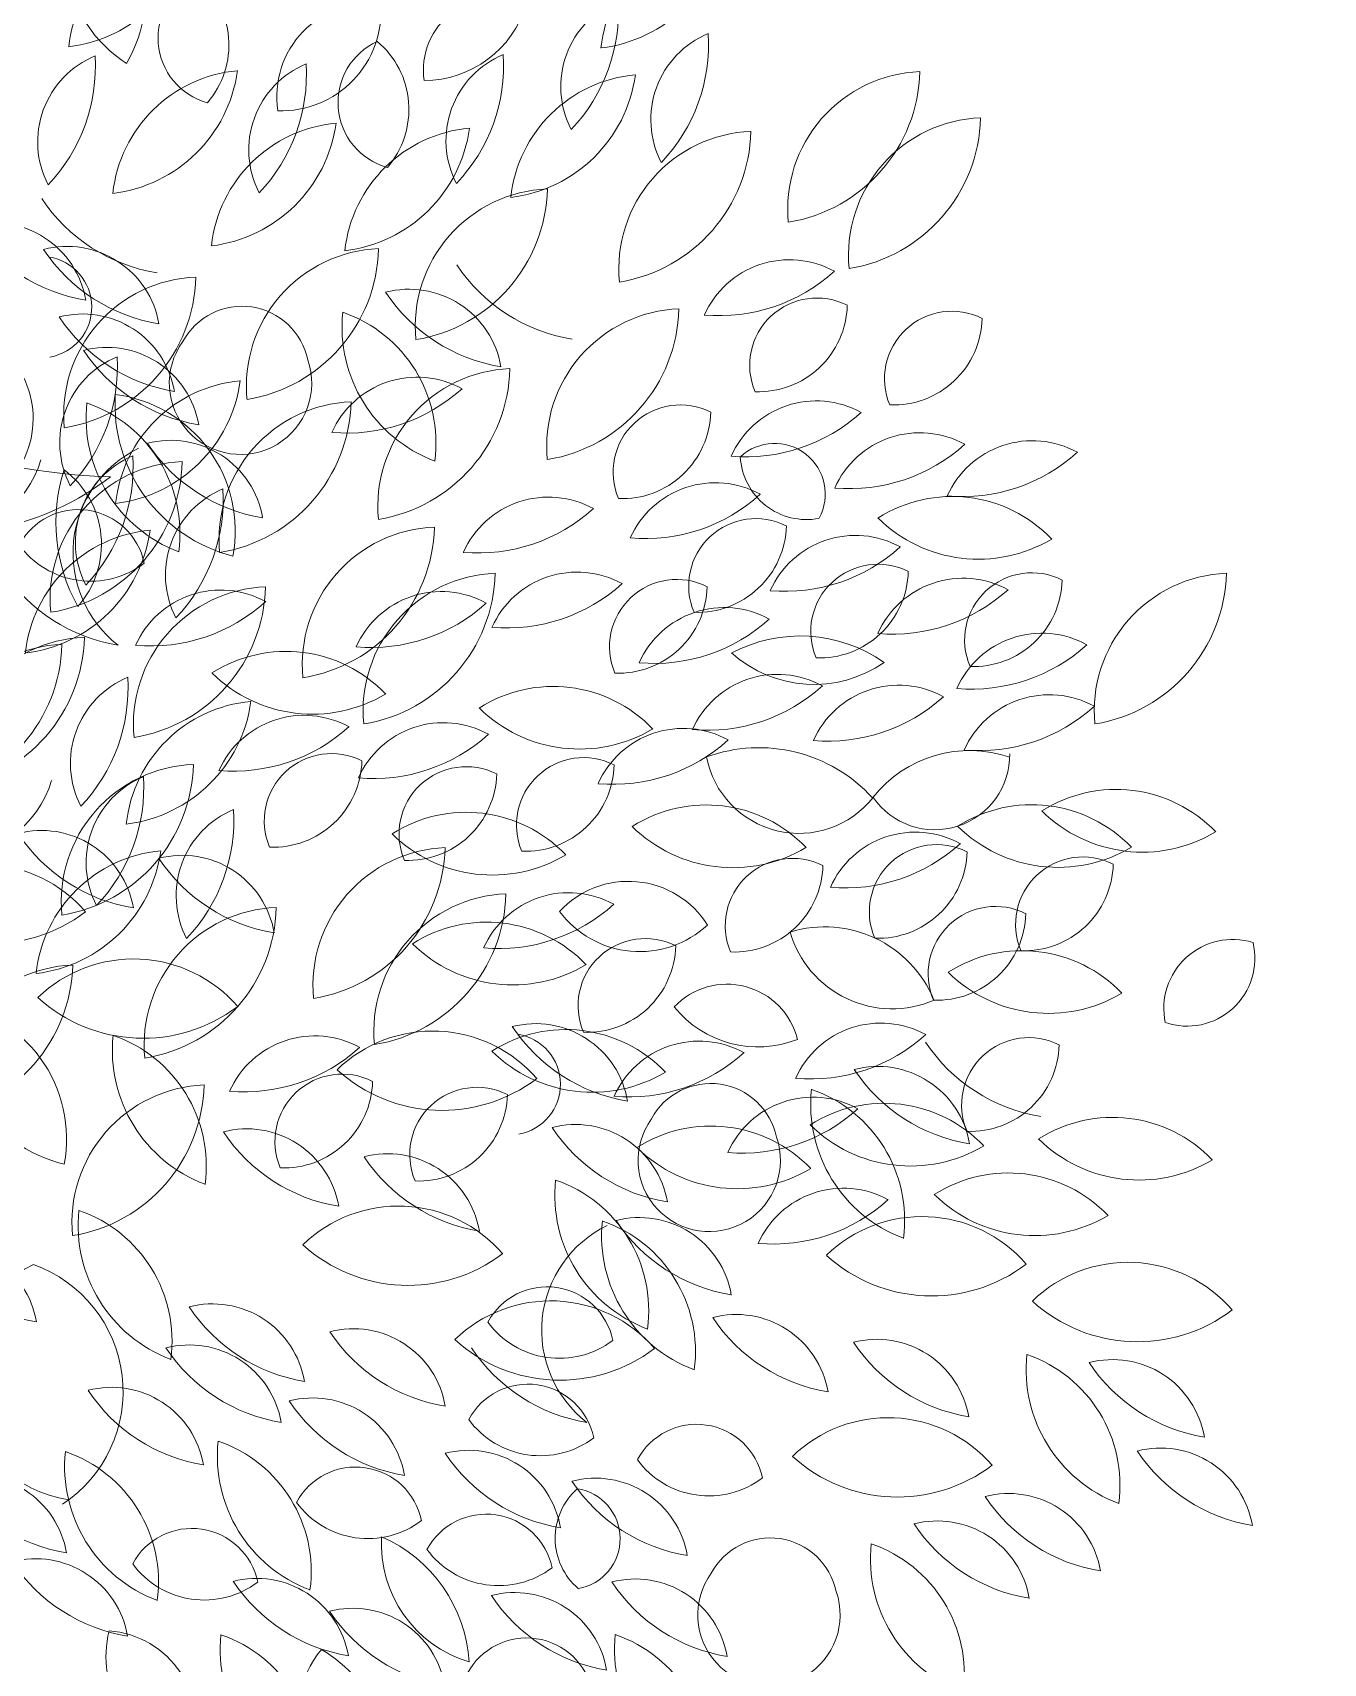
# Model space of a CAD drawing. Header units: millimetres. Extents: x -18002 to 19000, y -38859 to 21000.
# Drawn here: x -13265 to -12551, y 4701 to 5602 of the extents above; entities that cross this region are included whole.
import ezdxf

# ---------------------------------------------------------------- set-up
doc = ezdxf.new("R2010")
doc.units = ezdxf.units.MM
doc.layers.get('0').update_dxf_attribs({"lineweight": 25})
for name, color, linetype, lineweight in [('A Wall', 7, 'Continuous', 50), ('K-Hatch', 7, 'Continuous', 25), ('www.cadblocksfree.com', 7, 'Continuous', 5)]:
    doc.layers.add(name, color=color, linetype=linetype, lineweight=lineweight)

# ---------------------------------------------------------------- blocks, each defined once
blk = doc.blocks.new('A$C76BB5F72')
at = {"color": 96, "true_color": 0x006600}
for centre, major_axis, start_param, end_param in [((1.7046, 0.7798), (0.0047, 0.1418), 0.970842, 2.596802), ((1.4865, 0.7401), (0.0053, 0.1613), 4.232715, 5.618114), ((2.1093, 0.5952), (0.0053, 0.1613), 3.335141, 4.720539), ((2.295, 0.2173), (0.0017, 0.0522), 4.247877, 7.056899), ((2.5607, 0.1763), (0.0032, 0.096), -0.470464, 1.184769), ((2.3724, 0.3997), (0.0058, 0.1767), 3.087158, 3.91048), ((2.4779, 0.0727), (0.0047, 0.1421), -0.774521, 0.599808), ((2.5051, 0.2977), (0.0049, 0.1474), 2.396283, 3.712234), ((2.2156, 0.187), (0.003, 0.0915), 3.135462, 4.719331), ((2.3783, 0.0787), (0.0032, 0.096), -0.470458, 1.184775), ((2.3059, 0.2939), (0.0058, 0.1767), 3.087055, 3.910377), ((2.4016, 0.0757), (0.0023, 0.0693), -0.435297, 2.006851), ((2.3413, 0.14), (0.003, 0.0915), 3.135462, 4.719331), ((2.5602, 0.0669), (0.0023, 0.0693), -0.43527, 2.006878), ((2.7663, -0.006), (0.0047, 0.1418), 0.073278, 1.699238), ((2.5993, 0.1397), (0.0053, 0.1613), 3.335086, 4.720485), ((1.609, 0.1258), (0.0053, 0.1613), 3.335141, 4.720539), ((2.4892, 0.0346), (0.0032, 0.096), -0.470457, 1.184776), ((2.4169, 0.2498), (0.0058, 0.1767), 3.087158, 3.91048), ((2.4999, 0.1311), (0.003, 0.0915), 3.135462, 4.719331), ((2.3214, -0.0801), (0.005, 0.1511), -0.576037, 0.518837), ((2.5705, -0.0221), (0.0032, 0.096), -0.470458, 1.184775), ((2.3354, 0.1476), (0.0042, 0.1264), 2.441542, 3.784489), ((2.4982, 0.1931), (0.0058, 0.1767), 3.087055, 3.910377), ((2.298, -0.0645), (0.0032, 0.096), -0.470458, 1.184775), ((2.2256, 0.1507), (0.0058, 0.1767), 3.087023, 3.910345), ((2.4227, -0.0757), (0.0032, 0.096), -0.470458, 1.184775), ((2.3503, 0.1395), (0.0058, 0.1767), 3.087055, 3.910377), ((2.5782, -0.0855), (0.0032, 0.096), -0.470467, 1.184766), ((2.5059, 0.1297), (0.0058, 0.1767), 3.087158, 3.91048), ((2.2789, -0.2024), (0.0052, 0.1583), -0.799804, 0.381639), ((2.4959, -0.1733), (0.0042, 0.1263), -0.301418, 0.937344), ((2.4602, -0.0514), (0.0025, 0.0772), 2.20666, 4.759066), ((2.3202, -0.0352), (0.0032, 0.0971), 1.794228, 4.078894), ((2.6469, -0.2292), (0.0047, 0.1421), -0.774521, 0.599808), ((2.56, -0.245), (0.0047, 0.1421), -0.774502, 0.599827), ((2.674, -0.0042), (0.0049, 0.1474), 2.396283, 3.712234), ((1.6201, -0.2047), (0.0053, 0.1613), 3.335141, 4.720539), ((1.7108, -0.7849), (0.0048, 0.1474), 1.498638, 2.814589), ((1.5179, -0.9039), (0.0047, 0.1421), 4.611054, 5.985383), ((1.6945, -0.918), (0.0023, 0.0693), -1.332844, 1.109304), ((1.5335, -0.976), (0.0032, 0.096), -1.3681, 0.287133), ((1.6567, -0.7852), (0.0058, 0.1767), 2.189529, 3.012852), ((1.7072, -0.8309), (0.003, 0.0915), 2.237861, 3.82173), ((1.7086, -0.9806), (0.0034, 0.1027), 1.345076, 3.025226), ((1.6024, -1.0504), (0.0032, 0.0963), 4.408902, 6.244729)]:
    blk.add_ellipse(centre, major_axis=major_axis, ratio=1, start_param=start_param, end_param=end_param, dxfattribs=at)
at = {"color": 58, "true_color": 0x4d6600}
for centre, major_axis, start_param, end_param in [((1.5499, 0.8247), (0.0049, 0.1474), 3.293873, 4.609823), ((1.7089, 0.6632), (0.0047, 0.1421), 0.123063, 1.497392), ((1.7289, 0.6875), (0.0023, 0.0693), 0.462325, 2.904473), ((2.0078, 0.654), (0.0025, 0.0747), -0.399213, 1.745646), ((1.9144, 0.6208), (0.0023, 0.0693), 0.462326, 2.904474), ((1.8266, 0.6138), (0.003, 0.0915), 4.033047, 5.616916), ((1.6316, 0.5803), (0.0032, 0.096), 0.427146, 2.082379), ((1.4182, 0.6579), (0.0058, 0.1767), 3.984667, 4.80799), ((1.8491, 0.572), (0.0032, 0.096), 0.427221, 2.082454), ((1.6357, 0.6496), (0.0058, 0.1767), 3.984673, 4.807996), ((2.0524, 0.5817), (0.0032, 0.096), 0.427146, 2.082378), ((1.839, 0.6593), (0.0058, 0.1767), 3.984718, 4.80804), ((1.7544, 0.5121), (0.0047, 0.1421), 0.123095, 1.497424), ((1.5954, 0.6737), (0.0048, 0.1474), 3.293839, 4.60979), ((2.1645, 0.5079), (0.0047, 0.1421), 0.123059, 1.497388), ((2.0055, 0.6695), (0.0049, 0.1474), 3.293873, 4.609823), ((2.2834, 0.6568), (0.0053, 0.1613), 3.335082, 4.720481), ((2.513, 0.4634), (0.0047, 0.1418), 0.073223, 1.699183), ((2.346, 0.6091), (0.0053, 0.1613), 3.335082, 4.720481), ((1.697, 0.6196), (0.0049, 0.1474), 3.293872, 4.609823), ((1.856, 0.458), (0.0047, 0.1421), 0.123145, 1.497474), ((1.9935, 0.4529), (0.0047, 0.1421), 0.123058, 1.497388), ((1.8345, 0.6145), (0.0049, 0.1474), 3.293872, 4.609823), ((2.2763, 0.4494), (0.0047, 0.1418), 0.073281, 1.699241), ((2.0665, 0.3901), (0.0047, 0.1418), 0.073223, 1.699183), ((1.8995, 0.5358), (0.0053, 0.1613), 3.335082, 4.720481), ((2.3104, 0.3628), (0.0032, 0.096), -0.470458, 1.184775), ((2.238, 0.578), (0.0058, 0.1767), 3.087056, 3.910379), ((2.3387, 0.35), (0.0023, 0.0693), -0.435294, 2.006854), ((1.5818, 0.3069), (0.0032, 0.096), -1.368021, 0.287212), ((2.202, 0.2665), (0.0047, 0.1418), 0.073281, 1.699241), ((2.035, 0.4122), (0.0053, 0.1613), 3.335119, 4.720518), ((2.2784, 0.4143), (0.003, 0.0915), 3.135462, 4.719331), ((2.4776, 0.3364), (0.0023, 0.0693), -0.435267, 2.006881), ((1.705, 0.4977), (0.0058, 0.1767), 2.189528, 3.01285), ((2.4174, 0.4007), (0.003, 0.0915), 3.135471, 4.71934), ((1.4348, 0.2949), (0.0032, 0.096), 4.017562, 5.672795), ((1.9265, 0.2418), (0.0032, 0.096), -0.470463, 1.18477), ((2.028, 0.2049), (0.0047, 0.1418), 0.073281, 1.699241), ((1.8609, 0.3506), (0.0053, 0.1613), 3.335119, 4.720518), ((1.7766, 0.3098), (0.0053, 0.1613), 1.53995, 2.925349), ((1.5973, 0.1794), (0.0047, 0.1418), 4.56123, 6.18719), ((1.8542, 0.457), (0.0058, 0.1767), 3.087024, 3.910347), ((2.1979, 0.2399), (0.0023, 0.0693), -0.435308, 2.006841), ((2.1377, 0.3042), (0.003, 0.0915), 3.135462, 4.719331), ((2.328, 0.2595), (0.0023, 0.0684), 1.658817, 3.362874), ((2.234, 0.133), (0.0032, 0.096), -0.470463, 1.18477), ((2.062, 0.1182), (0.0032, 0.096), -0.470458, 1.184775), ((1.9896, 0.3334), (0.0058, 0.1767), 3.087056, 3.910379), ((2.1616, 0.3482), (0.0058, 0.1767), 3.087023, 3.910345), ((1.6643, 0.0385), (0.0047, 0.1421), 0.123059, 1.497388), ((1.5053, 0.2), (0.0049, 0.1474), 3.293873, 4.609823), ((1.7831, 0.1873), (0.0053, 0.1613), 3.335082, 4.720481), ((2.0128, -0.006), (0.0047, 0.1418), 0.073223, 1.699183), ((1.8457, 0.1397), (0.0053, 0.1613), 3.335082, 4.720481), ((2.0915, 0.0409), (0.0032, 0.096), -0.470386, 1.184847), ((2.1942, 0.06), (0.0023, 0.0693), -0.435267, 2.006881), ((1.7761, -0.02), (0.0047, 0.1418), 0.073281, 1.699241), ((1.9515, 0.0208), (0.0032, 0.096), -0.470458, 1.184775), ((2.0192, 0.2561), (0.0058, 0.1767), 3.087158, 3.91048), ((2.134, 0.1243), (0.003, 0.0915), 3.135462, 4.719331), ((1.8792, 0.236), (0.0058, 0.1767), 3.087056, 3.910379), ((2.2432, 0.0044), (0.0032, 0.096), -0.470463, 1.18477), ((2.1709, 0.2196), (0.0058, 0.1767), 3.087021, 3.910344), ((1.5663, -0.0793), (0.0047, 0.1418), 0.073223, 1.699183), ((1.3992, 0.0664), (0.0053, 0.1613), 3.335082, 4.720481), ((2.0668, -0.1231), (0.0047, 0.1421), -0.774502, 0.599827), ((1.8101, -0.1067), (0.0032, 0.096), -0.470458, 1.184775), ((1.9538, -0.1143), (0.0032, 0.096), -0.470389, 1.184844), ((2.094, 0.102), (0.0049, 0.1474), 2.396283, 3.712234), ((1.7377, 0.1086), (0.0058, 0.1767), 3.087056, 3.910379), ((1.8815, 0.1009), (0.0058, 0.1767), 3.087159, 3.910481), ((2.2009, -0.1202), (0.0032, 0.096), -0.470463, 1.18477), ((1.8384, -0.1194), (0.0023, 0.0693), -0.435294, 2.006854), ((2.0983, -0.1236), (0.0023, 0.0693), -0.435269, 2.00688), ((2.1286, 0.095), (0.0058, 0.1767), 3.087023, 3.910345), ((1.7017, -0.203), (0.0047, 0.1418), 0.073281, 1.699241), ((1.5347, -0.0572), (0.0053, 0.1613), 3.335119, 4.720518), ((1.7782, -0.0551), (0.003, 0.0915), 3.135462, 4.719331), ((1.9773, -0.133), (0.0023, 0.0693), -0.435267, 2.006881), ((2.0381, -0.0593), (0.003, 0.0915), 3.135462, 4.719331), ((1.9171, -0.0687), (0.003, 0.0915), 3.135471, 4.71934), ((1.9771, -0.2528), (0.0047, 0.1421), -0.774548, 0.599781), ((2.2247, -0.2452), (0.0047, 0.1421), -0.774502, 0.599827), ((2.0043, -0.0278), (0.0048, 0.1474), 2.396257, 3.712208), ((2.2518, -0.0202), (0.0048, 0.1474), 2.396257, 3.712208), ((2.4402, -0.2271), (0.0032, 0.096), -0.470458, 1.184775), ((2.5872, -0.0199), (0.0049, 0.1474), 2.396283, 3.712234), ((1.6753, -0.2919), (0.0047, 0.1421), 0.123059, 1.497388), ((1.5163, -0.1304), (0.0049, 0.1474), 3.293873, 4.609823), ((1.7941, -0.1431), (0.0053, 0.1613), 3.335082, 4.720481), ((2.3678, -0.0118), (0.0058, 0.1767), 3.087021, 3.910344), ((2.462, -0.2132), (0.0023, 0.0693), -0.435308, 2.006841), ((2.6127, -0.226), (0.0023, 0.0693), -0.435294, 2.006854), ((2.3135, -0.2274), (0.0023, 0.0693), -0.435267, 2.006881), ((2.2533, -0.1631), (0.003, 0.0915), 3.135467, 4.719336), ((2.4018, -0.1489), (0.003, 0.0915), 3.135463, 4.719332), ((2.5525, -0.1617), (0.003, 0.0915), 3.135462, 4.719331), ((2.1443, -0.2781), (0.0032, 0.0963), -0.976709, 0.859118), ((2.0238, -0.3364), (0.0047, 0.1418), 0.073223, 1.699183), ((1.8568, -0.1907), (0.0053, 0.1613), 3.335082, 4.720481), ((2.0829, -0.2895), (0.0032, 0.096), -0.470458, 1.184775), ((1.7871, -0.3504), (0.0047, 0.1418), 0.073281, 1.699241), ((1.9981, -0.366), (0.0047, 0.1421), -0.774548, 0.599781), ((2.0106, -0.0743), (0.0058, 0.1767), 3.087158, 3.91048), ((2.1559, -0.1515), (0.0034, 0.1027), 2.242707, 3.922857), ((2.3468, -0.3503), (0.004, 0.1215), -1.149106, 0.33147), ((2.5226, -0.277), (0.0023, 0.0693), -0.435297, 2.006851), ((2.4624, -0.2127), (0.003, 0.0915), 3.135467, 4.719336), ((2.1618, -0.3101), (0.0023, 0.0693), -0.435267, 2.006881), ((2.4162, -0.2037), (0.0036, 0.1094), 1.885162, 3.580434), ((2.0253, -0.141), (0.0048, 0.1474), 2.396257, 3.712208), ((2.1016, -0.2459), (0.003, 0.0915), 3.135404, 4.719273), ((2.5502, -0.3954), (0.0047, 0.1421), -0.774502, 0.599827), ((2.7672, -0.3127), (0.0023, 0.071), -0.266263, 1.811802), ((2.7201, -0.2611), (0.0023, 0.0699), 2.848948, 4.979749), ((1.5773, -0.4098), (0.0047, 0.1418), 0.073223, 1.699183), ((1.4103, -0.264), (0.0053, 0.1613), 3.335082, 4.720481), ((2.246, -0.3625), (0.0025, 0.0747), -1.296844, 0.848016), ((2.5774, -0.1704), (0.0048, 0.1474), 2.396254, 3.712205), ((1.6027, -0.317), (0.0053, 0.1613), 1.53995, 2.925349), ((1.4235, -0.4474), (0.0047, 0.1418), 4.56123, 6.18719), ((2.2778, -0.2417), (0.0036, 0.1107), 2.282107, 3.552236), ((1.9427, -0.4779), (0.0047, 0.1418), -0.824338, 0.801622), ((2.0799, -0.4767), (0.0047, 0.1421), -0.774521, 0.599808), ((2.4045, -0.4239), (0.0032, 0.096), -0.470458, 1.184775), ((1.76, -0.356), (0.0049, 0.1474), 1.498677, 2.814628), ((1.5671, -0.475), (0.0047, 0.1421), 4.611084, 5.985413), ((1.8211, -0.4371), (0.0032, 0.096), -0.470458, 1.184775), ((1.7487, -0.2219), (0.0058, 0.1767), 3.087056, 3.910379), ((2.2173, -0.4425), (0.0032, 0.096), -0.470463, 1.18477), ((2.3321, -0.2087), (0.0058, 0.1767), 3.087159, 3.910481), ((2.5571, -0.4122), (0.0023, 0.0693), -0.435267, 2.006881), ((2.4968, -0.3479), (0.003, 0.0915), 3.135399, 4.719268), ((2.1071, -0.2517), (0.0048, 0.1474), 2.396257, 3.712208), ((2.1449, -0.2272), (0.0058, 0.1767), 3.087021, 3.910344), ((1.8494, -0.4498), (0.0023, 0.0693), -0.435294, 2.006854), ((1.9525, -0.2564), (0.0053, 0.1613), 2.437516, 3.822915), ((1.7127, -0.5334), (0.0047, 0.1418), 0.073281, 1.699241), ((1.5457, -0.3876), (0.0053, 0.1613), 3.335119, 4.720518), ((1.7892, -0.3856), (0.003, 0.0915), 3.135462, 4.719331), ((1.9883, -0.4634), (0.0023, 0.0693), -0.435267, 2.006881), ((1.9281, -0.3991), (0.003, 0.0915), 3.135471, 4.71934), ((2.3345, -0.5003), (0.0032, 0.096), -0.470464, 1.184769), ((2.4079, -0.5527), (0.0047, 0.1421), -0.774502, 0.599827), ((2.2295, -0.5761), (0.0047, 0.1421), -0.7745, 0.599829), ((2.2622, -0.2851), (0.0058, 0.1767), 3.087159, 3.910481), ((2.6434, -0.5672), (0.0047, 0.1421), -0.774502, 0.599827), ((1.7511, -0.5329), (0.0032, 0.096), -1.3681, 0.287132), ((2.4351, -0.3277), (0.0049, 0.1474), 2.396272, 3.712223), ((1.8742, -0.3422), (0.0058, 0.1767), 2.189529, 3.012852), ((2.6706, -0.3422), (0.0048, 0.1474), 2.396257, 3.712208), ((1.8961, -0.5585), (0.0032, 0.096), -1.36802, 0.287213), ((2.0193, -0.3678), (0.0058, 0.1767), 2.189529, 3.012851), ((2.2567, -0.3511), (0.0048, 0.1474), 2.396257, 3.712208), ((2.5359, -0.6245), (0.0047, 0.1421), -0.774502, 0.599827), ((2.3658, -0.5941), (0.0032, 0.096), -0.470458, 1.184775), ((1.7247, -0.5364), (0.0049, 0.1474), 1.498683, 2.814634), ((1.5318, -0.6554), (0.0047, 0.1421), 4.611084, 5.985413), ((1.9074, -0.6583), (0.0047, 0.1418), -0.824338, 0.801622), ((2.2935, -0.3788), (0.0058, 0.1767), 3.087027, 3.910349), ((2.5631, -0.3994), (0.0048, 0.1474), 2.396255, 3.712206), ((2.2642, -0.5472), (0.0048, 0.1474), 1.498621, 2.814572), ((2.0713, -0.6663), (0.0047, 0.1421), 4.611094, 5.985423), ((2.447, -0.6691), (0.0047, 0.1418), -0.824363, 0.801597), ((1.4396, -0.652), (0.0032, 0.096), -1.36802, 0.287213), ((1.5627, -0.4613), (0.0058, 0.1767), 2.189533, 3.012855), ((1.9173, -0.4368), (0.0053, 0.1613), 2.437518, 3.822917), ((2.4568, -0.4477), (0.0053, 0.1613), 2.437518, 3.822917), ((1.5864, -0.6924), (0.0042, 0.1281), 0.476817, 3.027576), ((1.4845, -0.7077), (0.0046, 0.139), 3.759268, 5.972914), ((2.6593, -0.7163), (0.0047, 0.1418), -0.824373, 0.801587), ((1.7158, -0.7133), (0.0032, 0.096), -1.368022, 0.287211), ((1.839, -0.5226), (0.0058, 0.1767), 2.189529, 3.012851), ((2.0641, -0.756), (0.0047, 0.1418), -0.82434, 0.80162), ((2.6691, -0.4949), (0.0053, 0.1613), 2.437549, 3.822948), ((1.8609, -0.7389), (0.0032, 0.096), -1.368019, 0.287213), ((1.984, -0.5482), (0.0058, 0.1767), 2.189497, 3.012819), ((2.0739, -0.5345), (0.0053, 0.1613), 2.437521, 3.82292), ((1.6918, -0.7556), (0.0032, 0.096), -1.368018, 0.287215), ((1.815, -0.5649), (0.0058, 0.1767), 2.189527, 3.01285), ((2.6433, -0.7707), (0.0032, 0.096), -1.368019, 0.287213), ((1.6117, -0.7993), (0.0032, 0.096), -1.368021, 0.287212), ((1.7348, -0.6086), (0.0058, 0.1767), 2.189527, 3.01285), ((1.8189, -0.8102), (0.0032, 0.096), -1.368018, 0.287215), ((1.942, -0.6195), (0.0058, 0.1767), 2.189533, 3.012855), ((1.4706, -0.89), (0.0032, 0.096), -1.368021, 0.287212)]:
    blk.add_ellipse(centre, major_axis=major_axis, ratio=1, start_param=start_param, end_param=end_param, dxfattribs=at)
at = {"color": 98, "true_color": 0x004700}
for centre, major_axis, ratio, start_param, end_param in [((2.0985, 0.8235), (0.0048, 0.1474), 1, 3.293839, 4.60979), ((2.2574, 0.6619), (0.0047, 0.1421), 1, 0.123091, 1.49742), ((1.8784, 0.6271), (0.0032, 0.0963), 1, -0.079082, 1.756746), ((1.7867, 0.7151), (0.0034, 0.1027), 1, 3.140285, 4.820436), ((2.1707, 0.6373), (0.0032, 0.096), 1, 0.427221, 2.082454), ((1.9573, 0.7149), (0.0058, 0.1767), 1, 3.984673, 4.807996), ((1.9332, 0.7542), (0.0036, 0.1107), 1, 3.179686, 4.449815), ((1.687, 0.6198), (0.0058, 0.1767), 1, 2.189525, 3.012848), ((1.4905, 0.4009), (0.0032, 0.096), 1, -1.36802, 0.287213), ((1.6137, 0.5916), (0.0058, 0.1767), 1, 2.189529, 3.012851), ((1.5658, 0.3765), (0.0032, 0.096), 1, -1.368021, 0.287212), ((1.689, 0.5672), (0.0058, 0.1767), 1, 2.189529, 3.012851), ((1.539, 0.41), (0.0017, 0.0522), 1, 3.350521, 6.159543), ((1.8925, 0.3285), (0.0047, 0.1418), 1, 0.073281, 1.699241), ((1.7255, 0.4742), (0.0053, 0.1613), 1, 3.335082, 4.720481), ((1.7042, 0.2992), (0.0047, 0.1418), 1, 0.073278, 1.699238), ((1.5372, 0.445), (0.0053, 0.1613), 1, 3.335119, 4.720518), ((2.1148, 0.5514), (0.0058, 0.1767), 1, 2.189525, 3.012848), ((1.9183, 0.3324), (0.0032, 0.096), 1, -1.36802, 0.287213), ((2.0414, 0.5231), (0.0058, 0.1767), 1, 2.189529, 3.012851), ((1.7461, 0.3416), (0.0023, 0.0693), 1, -1.332882, 1.109267), ((1.9967, 0.3894), (0.0049, 0.1474), 1, 1.498677, 2.814628), ((1.8038, 0.2703), (0.0047, 0.1421), 1, 4.611083, 5.985412), ((1.6068, 0.2725), (0.0032, 0.096), 1, -1.36802, 0.287213), ((1.7446, 0.3316), (-0.0731, 0.0066), 1, -0.533206, 3.564936), ((1.6543, 0.2702), (0.0032, 0.096), 1, 0.427146, 2.082378), ((1.4409, 0.3478), (0.0058, 0.1767), 1, 3.984718, 4.80804), ((1.73, 0.4633), (0.0058, 0.1767), 1, 2.189497, 3.012819), ((1.4918, 0.3662), (0.1925, 0.1128), 0.786152, 2.635397, 4.875076), ((1.6275, 0.8558), (0.3809, 0.4903), 1, 3.209092, 3.774785), ((1.5982, 0.3541), (0.0048, 0.1474), 1, 3.293839, 4.60979), ((1.7572, 0.1925), (0.0047, 0.1421), 1, 0.123091, 1.49742), ((1.7329, 0.2959), (0.0048, 0.1474), 1, 1.498638, 2.814589), ((1.54, 0.1768), (0.0047, 0.1421), 1, 4.611055, 5.985384), ((1.8643, 0.1707), (0.0047, 0.1418), 1, 0.073281, 1.699241), ((1.6972, 0.3164), (0.0053, 0.1613), 1, 3.335119, 4.720518), ((1.6727, 0.1767), (0.0032, 0.096), 1, -1.36802, 0.287213), ((1.7959, 0.3674), (0.0058, 0.1767), 1, 2.189527, 3.01285), ((1.4329, 0.2848), (0.0036, 0.1107), 1, 3.179686, 4.449815), ((1.6921, 0.1565), (0.0737, 0.0949), 1, 1.113272, 3.142095), ((1.6704, 0.1679), (0.0032, 0.096), 1, 0.427221, 2.082454), ((1.4571, 0.2455), (0.0058, 0.1767), 1, 3.984673, 4.807996), ((1.6902, 0.1091), (0.0047, 0.1418), 1, 0.073281, 1.699241), ((1.7311, 0.1881), (0.0058, 0.1767), 1, 1.291907, 2.11523), ((1.5232, 0.2548), (0.0053, 0.1613), 1, 3.335141, 4.720539), ((1.5052, 0.1655), (0.0032, 0.096), 1, 4.017562, 5.672795), ((1.5775, 0.132), (0.0023, 0.0693), 1, -1.332875, 1.109274), ((1.5902, 0.2191), (0.003, 0.0915), 1, 2.237867, 3.821736), ((1.6469, 0.2361), (0.0058, 0.1767), 1, 2.189533, 3.012855), ((1.7242, 0.0224), (0.0032, 0.096), 1, -0.470462, 1.184771), ((1.6519, 0.2376), (0.0058, 0.1767), 1, 3.087055, 3.910377), ((1.5893, -0.072), (0.0047, 0.1418), 1, 0.073223, 1.699183), ((1.4223, 0.0737), (0.0053, 0.1613), 1, 3.335082, 4.720481), ((1.7915, -0.087), (0.0047, 0.1421), 1, -0.774548, 0.599781), ((1.6653, -0.0602), (0.0032, 0.096), 1, 0.427146, 2.082378), ((1.4519, 0.0174), (0.0058, 0.1767), 1, 3.984718, 4.80804), ((1.8187, 0.138), (0.0048, 0.1474), 1, 2.396255, 3.712206), ((1.6092, 0.0237), (0.0048, 0.1474), 1, 3.293839, 4.60979), ((1.7682, -0.1379), (0.0047, 0.1421), 1, 0.123091, 1.49742), ((1.4439, -0.0457), (0.0036, 0.1107), 1, 3.179686, 4.449815), ((1.6815, -0.1626), (0.0032, 0.096), 1, 0.427221, 2.082454), ((1.4681, -0.0849), (0.0058, 0.1767), 1, 3.984673, 4.807996), ((1.5395, -0.2254), (0.0032, 0.096), 1, -1.36802, 0.287213), ((1.6627, -0.0347), (0.0058, 0.1767), 1, 2.189529, 3.012851), ((1.4777, -0.3059), (0.0047, 0.1418), 1, -0.824373, 0.801587), ((1.6846, -0.251), (0.0032, 0.096), 1, -1.368018, 0.287215), ((1.8077, -0.0603), (0.0058, 0.1767), 1, 2.189527, 3.01285), ((1.4875, -0.0845), (0.0053, 0.1613), 1, 2.437542, 3.822941), ((1.6344, -0.4036), (0.0047, 0.1418), 1, -0.824342, 0.801618), ((1.6442, -0.1821), (0.0053, 0.1613), 1, 2.437516, 3.822915), ((2.0488, -0.4245), (0.0032, 0.096), 1, -1.368021, 0.287212), ((2.172, -0.2337), (0.0058, 0.1767), 1, 2.189529, 3.012851), ((2.0221, -0.3909), (0.0017, 0.0522), 1, 3.350521, 6.159543), ((2.5978, -0.2496), (0.0058, 0.1767), 1, 2.189525, 3.012848), ((2.4013, -0.4686), (0.0032, 0.096), 1, -1.36802, 0.287213), ((2.5244, -0.2779), (0.0058, 0.1767), 1, 2.189529, 3.012851), ((2.2291, -0.4594), (0.0023, 0.0693), 1, -1.332882, 1.109267), ((2.4797, -0.4116), (0.0049, 0.1474), 1, 1.498677, 2.814628), ((2.2868, -0.5307), (0.0047, 0.1421), 1, 4.611083, 5.985412), ((2.0898, -0.5284), (0.0032, 0.096), 1, -1.36802, 0.287213), ((2.213, -0.3377), (0.0058, 0.1767), 1, 2.189497, 3.012819), ((2.2277, -0.4693), (-0.0731, 0.0066), 1, -0.533206, 3.564936), ((2.216, -0.5051), (0.0048, 0.1474), 1, 1.498638, 2.814589), ((2.0231, -0.6241), (0.0047, 0.1421), 1, 4.611055, 5.985384), ((2.1751, -0.6444), (0.0737, 0.0949), 1, 1.113272, 3.142095), ((2.1557, -0.6243), (0.0032, 0.096), 1, -1.36802, 0.287213), ((2.2789, -0.4335), (0.0058, 0.1767), 1, 2.189527, 3.01285), ((2.0605, -0.669), (0.0023, 0.0693), 1, -1.332875, 1.109274), ((2.0732, -0.5818), (0.003, 0.0915), 1, 2.237867, 3.821736), ((2.2554, -0.7242), (0.0032, 0.096), 1, -1.368019, 0.287213), ((2.3785, -0.5334), (0.0058, 0.1767), 1, 2.189527, 3.01285), ((2.4004, -0.7498), (0.0032, 0.096), 1, -1.368018, 0.287215), ((2.1299, -0.5649), (0.0058, 0.1767), 1, 2.189533, 3.012855), ((2.5236, -0.559), (0.0058, 0.1767), 1, 2.189529, 3.012851), ((2.7017, -0.6849), (0.0049, 0.1474), 1, 1.498683, 2.814634), ((2.5088, -0.8039), (0.0047, 0.1421), 1, 4.611084, 5.985413), ((2.7664, -0.58), (0.0058, 0.1767), 1, 2.189533, 3.012855), ((2.0408, -0.7693), (0.0023, 0.0693), 1, -1.332882, 1.109267), ((2.0535, -0.6822), (0.003, 0.0915), 1, 2.237867, 3.821736), ((2.2146, -0.8107), (0.0023, 0.0693), 1, -1.332926, 1.109223), ((2.412, -0.8764), (0.0047, 0.1418), 1, -0.82434, 0.80162), ((1.8682, -0.7741), (0.0049, 0.1474), 1, 1.498677, 2.814628), ((1.6753, -0.8931), (0.0047, 0.1421), 1, 4.611066, 5.985396), ((1.9797, -0.8642), (0.0032, 0.096), 1, -1.368019, 0.287213), ((2.1028, -0.6734), (0.0058, 0.1767), 1, 2.189497, 3.012819), ((2.6928, -0.8619), (0.0032, 0.096), 1, -1.3681, 0.287133), ((2.816, -0.6711), (0.0058, 0.1767), 1, 2.189388, 3.01271), ((2.2273, -0.7236), (0.003, 0.0915), 1, 2.237867, 3.821736), ((2.4218, -0.6549), (0.0053, 0.1613), 1, 2.437518, 3.822917), ((2.1104, -0.8929), (0.0032, 0.096), 1, -1.368021, 0.287212), ((2.2335, -0.7021), (0.0058, 0.1767), 1, 2.189529, 3.012851), ((2.1373, -0.8588), (0.0022, 0.0684), 1, 0.761192, 2.46525), ((2.0836, -0.8593), (0.0017, 0.0522), 1, 3.350521, 6.159543), ((2.5362, -0.9087), (0.0032, 0.096), 1, -1.368022, 0.287211), ((2.6593, -0.718), (0.0058, 0.1767), 1, 2.189525, 3.012848), ((1.9978, -0.9033), (0.0023, 0.0693), 1, -1.332865, 1.109284), ((2.4628, -0.937), (0.0032, 0.096), 1, -1.36802, 0.287213), ((2.2906, -0.9278), (0.0023, 0.0693), 1, -1.332882, 1.109267), ((2.586, -0.7462), (0.0058, 0.1767), 1, 2.189529, 3.012851), ((2.0162, -0.8649), (0.0042, 0.1264), 1, 1.543899, 2.886846), ((1.8295, -0.9959), (0.005, 0.1511), 1, -1.473645, -0.378771), ((2.0105, -0.8161), (0.003, 0.0915), 1, 2.237867, 3.821736), ((2.5413, -0.88), (0.0049, 0.1474), 1, 1.498677, 2.814628), ((2.3484, -0.999), (0.0047, 0.1421), 1, 4.611083, 5.985412), ((1.7611, -0.9962), (0.0032, 0.096), 1, -1.368019, 0.287213), ((1.8843, -0.8054), (0.0058, 0.1767), 1, 2.189529, 3.012851), ((2.1514, -0.9968), (0.0032, 0.096), 1, -1.36802, 0.287213), ((2.2745, -0.8061), (0.0058, 0.1767), 1, 2.189497, 3.012819), ((2.2892, -0.9377), (-0.0731, 0.0066), 1, -0.533206, 3.564936), ((2.0272, -1.0108), (0.0032, 0.096), 1, -1.368017, 0.287216), ((2.1504, -0.8201), (0.0058, 0.1767), 1, 2.189527, 3.01285), ((1.8605, -1.027), (0.0032, 0.096), 1, -1.3681, 0.287133), ((1.9836, -0.8363), (0.0058, 0.1767), 1, 2.189501, 3.012823), ((1.8711, -0.9737), (0.0049, 0.1474), 1, 1.498683, 2.814634), ((1.6782, -1.0927), (0.0047, 0.1421), 1, 4.611084, 5.985413), ((1.902, -1.0364), (0.0032, 0.0971), 1, 0.896609, 3.181275), ((1.7455, -1.1084), (0.0052, 0.1583), 1, 4.585773, 5.767216), ((2.0394, -1.0309), (0.0023, 0.0693), 1, -1.332844, 1.109304), ((2.2775, -0.9735), (0.0048, 0.1474), 1, 1.498638, 2.814589), ((2.0846, -1.0925), (0.0047, 0.1421), 1, 4.611055, 5.985384)]:
    blk.add_ellipse(centre, major_axis=major_axis, ratio=ratio, start_param=start_param, end_param=end_param, dxfattribs=at)
at = {"color": 66, "true_color": 0x638500}
for centre, major_axis, start_param, end_param in [((1.6411, 0.6805), (0.003, 0.0915), 4.033047, 5.616916), ((2.2635, 0.6033), (0.0032, 0.096), 0.427147, 2.08238), ((2.0502, 0.6809), (0.0058, 0.1767), 3.984724, 4.808046), ((2.4504, 0.511), (0.0047, 0.1418), 0.073281, 1.699241), ((2.3379, 0.2173), (0.0032, 0.096), -0.470385, 1.184848), ((2.2655, 0.4325), (0.0058, 0.1767), 3.087158, 3.91048), ((2.4447, 0.1845), (0.0032, 0.096), -0.470389, 1.184844), ((2.4884, 0.3915), (0.0058, 0.1767), 3.087158, 3.91048), ((1.7633, 0.1339), (0.0032, 0.096), 0.427147, 2.08238), ((1.5499, 0.2115), (0.0058, 0.1767), 3.984724, 4.808046), ((2.2758, 0.1227), (0.0023, 0.0693), -0.435267, 2.006881), ((1.9501, 0.0416), (0.0047, 0.1418), 0.073281, 1.699241), ((1.7743, -0.1965), (0.0032, 0.096), 0.427147, 2.08238), ((1.5609, -0.1189), (0.0058, 0.1767), 3.984724, 4.808046), ((1.9611, -0.2888), (0.0047, 0.1418), 0.073281, 1.699241), ((1.8633, -0.8547), (0.0023, 0.0693), -1.332875, 1.109274), ((1.5938, -0.6993), (0.0058, 0.1767), 2.189529, 3.012851), ((1.876, -0.7676), (0.003, 0.0915), 2.237867, 3.821736)]:
    blk.add_ellipse(centre, major_axis=major_axis, ratio=1, start_param=start_param, end_param=end_param, dxfattribs=at)
blk = doc.blocks.new('G3')
at = {"color": 96, "linetype": 'ByBlock', "lineweight": -2, "true_color": 0x006600}
for centre in [(-0.1452, 0.1576), (-0.0796, 0.1412), (0.0025, 0.1494), (-0.2108, 0.1166), (-0.096, 0.1166), (0.0681, 0.0592)]:
    blk.add_circle(centre, 0.0183, dxfattribs=at)
at = {"color": 66, "linetype": 'ByBlock', "lineweight": -2, "true_color": 0x587500}
for centre in [(-0.0221, 0.0838), (-0.0467, 0.0428), (-0.3339, 0.01), (-0.1862, 0.01), (0.0189, 0.0018), (-0.2601, -0.0064), (-0.3503, -0.031), (-0.0796, -0.0392), (-0.4078, -0.0556)]:
    blk.add_circle(centre, 0.0183, dxfattribs=at)
at = {"color": 66, "linetype": 'ByBlock', "lineweight": -2, "true_color": 0x638500}
for centre in [(-0.0057, -0.072), (-0.2273, -0.0884), (0.0681, -0.1212), (-0.2683, -0.1376), (-0.0467, -0.154), (-0.1534, -0.1786)]:
    blk.add_circle(centre, 0.0183, dxfattribs=at)
blk = doc.blocks.new('A$C031C037E')
at = {"extrusion": (0, 0, -1), "xscale": 0.257407666495843, "yscale": 0.257407666495843, "zscale": -0.2574076664958476, "rotation": 143.8845948982851}
blk.add_blockref('G3', (0.09087, 0.22799), dxfattribs=at)

msp = doc.modelspace()

# ---------------------------------------------------------------- hatches: boundary and pattern name
at = {"layer": 'K-Hatch', "linetype": 'Continuous'}
h = msp.add_hatch(color=256, dxfattribs=at)
h.dxf.hatch_style = 1
edge = h.paths.add_edge_path()
edge.add_ellipse((-14293.13, 4974.12), major_axis=(2.5, 76.2), ratio=1, start_angle=161.33642, end_angle=176.71575, ccw=False)
edge.add_ellipse((-14253.92, 4859.11), major_axis=(2.6, 79.05), ratio=1, start_angle=37.5163, end_angle=58.4067, ccw=False)
edge.add_line((-14300, 4923.38), (-14300, 4940.05))
edge.add_ellipse((-14256.33, 4963.58), major_axis=(1.61, 49.06), ratio=1, start_angle=64.72463, end_angle=116.11155, ccw=False)
edge.add_line((-14300, 4985.99), (-14300, 5022.85))
edge.add_ellipse((-14339.51, 5088.05), major_axis=(2.51, 76.2), ratio=1, start_angle=161.33652, end_angle=213.09223, ccw=False)
edge.add_ellipse((-14300.29, 4973.04), major_axis=(2.6, 79.04), ratio=1, start_angle=1.67221, end_angle=58.41029, ccw=False)
edge.add_line((-14300, 5052.13), (-14300, 5089.34))
edge.add_ellipse((-14286.18, 5183.22), major_axis=(3.12, 94.73), ratio=1, start_angle=125.44874, end_angle=172.62164, ccw=False)
edge.add_ellipse((-14352.2, 5080.97), major_axis=(1.69, 51.48), ratio=1, start_angle=-78.38622, end_angle=16.45163, ccw=False)
edge.add_line((-14300, 5091.66), (-14300, 5163.08))
edge.add_ellipse((-14244.22, 5229.19), major_axis=(2.85, 86.45), ratio=1, start_angle=139.66095, end_angle=141.72866, ccw=False)
edge.add_ellipse((-14338.26, 5238.54), major_axis=(2.5, 76.01), ratio=1, start_angle=158.48247, end_angle=212.08949, ccw=False)
edge.add_ellipse((-14291.49, 5129.3), major_axis=(2.85, 86.45), ratio=1, start_angle=7.53298, end_angle=64.75296, ccw=False)
edge.add_line((-14300, 5215.37), (-14300, 5255.39))
edge.add_ellipse((-14291.61, 5291.62), major_axis=(1.22, 37.16), ratio=1, start_angle=129.3484, end_angle=168.8406, ccw=False)
edge.add_ellipse((-14277.47, 5246.57), major_axis=(1.61, 49.06), ratio=1, start_angle=29.21162, end_angle=64.68225, ccw=False)
edge.add_ellipse((-14277.47, 5246.57), major_axis=(1.61, 49.06), ratio=1, start_angle=-26.06675, end_angle=29.21162)
edge.add_line((-14300, 5290.17), (-14300, 5337.09))
edge.add_ellipse((-14294.52, 5388.3), major_axis=(1.69, 51.48), ratio=1, start_angle=127.33137, end_angle=175.77499, ccw=False)
edge.add_ellipse((-14309.63, 5267.53), major_axis=(3.11, 94.73), ratio=1, start_angle=-3.95152, end_angle=18.3349, ccw=False)
edge.add_line((-14300, 5361.82), (-14300, 5387.32))
edge.add_ellipse((-14230.4, 5419.09), major_axis=(2.5, 76.2), ratio=1, start_angle=109.90757, end_angle=115.98042, ccw=False)
edge.add_ellipse((-14295.88, 5316.73), major_axis=(2.6, 79.05), ratio=1, start_angle=-68.42183, end_angle=4.86837)
edge.add_line((-14300, 5395.71), (-14300, 5468.14))
edge.add_ellipse((-14351.42, 5524.17), major_axis=(2.5, 76.01), ratio=1, start_angle=158.48247, end_angle=224.42797, ccw=False)
edge.add_ellipse((-14304.65, 5414.93), major_axis=(2.85, 86.45), ratio=1, start_angle=-1.19535, end_angle=64.75299, ccw=False)
edge.add_line((-14300, 5501.3), (-14300, 5554.95))
edge.add_ellipse((-14241.79, 5604.19), major_axis=(2.5, 76.2), ratio=1, start_angle=109.90757, end_angle=132.11385, ccw=False)
edge.add_ellipse((-14307.27, 5501.83), major_axis=(2.6, 79.05), ratio=1, start_angle=-3.38896, end_angle=6.9803, ccw=False)
edge.add_line((-14300, 5581.23), (-14300, 5639.29))
edge.add_ellipse((-14280.49, 5672.51), major_axis=(1.25, 38.04), ratio=1, start_angle=139.03302, end_angle=151.04786, ccw=False)
edge.add_ellipse((-14269.74, 5636.64), major_axis=(1.23, 37.47), ratio=1, start_angle=55.69545, end_angle=79.60684, ccw=False)
edge.add_ellipse((-14269.74, 5636.64), major_axis=(1.23, 37.47), ratio=1, start_angle=-42.47907, end_angle=55.69545)
edge.add_line((-14300, 5658.77), (-14300, 6362.27))
edge.add_ellipse((-14299.85, 6371.79), major_axis=(-6.74, 6.74), ratio=1, start_angle=107.07522, end_angle=134.09638, ccw=False)
edge.add_spline(control_points=[(-14304.31, 6363.38), (-14302.88, 6365.41), (-14301.44, 6367.44), (-14300, 6369.46)], knot_values=[0.526144, 0.526144, 0.526144, 0.526144, 0.539522, 0.539522, 0.539522, 0.539522], degree=3, periodic=0)
edge.add_ellipse((-14299.85, 6371.79), major_axis=(-6.74, 6.74), ratio=1, start_angle=-44.09638, end_angle=107.07522)
edge.add_ellipse((-14318.06, 6385.73), major_axis=(-6.74, 6.74), ratio=1, start_angle=0, end_angle=360, ccw=False)
edge.add_ellipse((-14299.85, 6371.79), major_axis=(-6.74, 6.74), ratio=1, start_angle=-44.09638, end_angle=107.07522, ccw=False)
edge.add_line((-14300, 6381.32), (-14300, 6451.3))
edge.add_ellipse((-14309.76, 6455.09), major_axis=(-6.74, 6.74), ratio=1, start_angle=0, end_angle=360, ccw=False)
edge.add_line((-14300, 6459.08), (-14300, 6647.22))
edge.add_ellipse((-14311.82, 6645.31), major_axis=(-6.74, 6.74), ratio=1, start_angle=-109.44162, end_angle=11.24197, ccw=False)
edge.add_ellipse((-14311.82, 6645.31), major_axis=(-6.74, 6.74), ratio=1, start_angle=11.24197, end_angle=250.55838, ccw=False)
edge.add_ellipse((-14311.14, 6654.71), major_axis=(6.74, 6.74), ratio=1, start_angle=-78.75803, end_angle=160.55838, ccw=False)
edge.add_line((-14300, 6661.24), (-14300, 7806.02))
edge.add_arc((-24734.11, -2751.78), 14843.78, 45.337616, 46.413077)
edge.add_line((-14500, 8000), (-14500, 3400))
edge.add_line((-14500, 3400), (-14300, 3400))
edge.add_line((-14300, 3400), (-14300, 4795.11))
edge.add_ellipse((-14301.17, 4871.35), major_axis=(2.51, 76.2), ratio=1, start_angle=161.34029, end_angle=182.76489, ccw=False)
edge.add_ellipse((-14261.96, 4756.33), major_axis=(2.6, 79.04), ratio=1, start_angle=30.63737, end_angle=58.41029, ccw=False)
edge.add_line((-14300, 4825.67), (-14300, 4898.19))
edge = h.paths.add_edge_path(flags=16)
edge.add_ellipse((-14343.96, 4869.73), major_axis=(1.23, 37.47), ratio=1, start_angle=8.95243, end_angle=131.03834, ccw=False)
edge.add_ellipse((-14378.71, 4883.69), major_axis=(1.25, 38.04), ratio=1, start_angle=190.46043, end_angle=309.52481, ccw=False)
edge = h.paths.add_edge_path(flags=16)
edge.add_ellipse((-14378.14, 5035.41), major_axis=(2.51, 76.2), ratio=1, start_angle=161.33988, end_angle=240.08315)
edge.add_ellipse((-14338.93, 4920.4), major_axis=(2.6, 79.04), ratio=1, start_angle=-16.98803, end_angle=58.4104)
edge = h.paths.add_edge_path(flags=16)
edge.add_ellipse((-14347.44, 5175.84), major_axis=(2.6, 79.04), ratio=1, start_angle=85.86821, end_angle=161.26664, ccw=False)
edge.add_ellipse((-14450.84, 5112.01), major_axis=(2.51, 76.2), ratio=1, start_angle=264.19532, end_angle=342.93858, ccw=False)
edge = h.paths.add_edge_path(flags=16)
edge.add_ellipse((-14350.23, 6381.45), major_axis=(6.74, 6.74), ratio=1, start_angle=0, end_angle=360, ccw=False)
edge = h.paths.add_edge_path(flags=16)
edge.add_ellipse((-14342.28, 6513.2), major_axis=(-6.74, 6.74), ratio=1, start_angle=0, end_angle=360, ccw=False)
edge.add_ellipse((-14360.49, 6527.14), major_axis=(-6.74, 6.74), ratio=1, start_angle=0, end_angle=360, ccw=False)
edge = h.paths.add_edge_path(flags=16)
edge.add_ellipse((-14392.66, 6522.86), major_axis=(6.74, 6.74), ratio=1, start_angle=0, end_angle=360, ccw=False)
edge = h.paths.add_edge_path(flags=16)
edge.add_ellipse((-14313.68, 6540.13), major_axis=(6.74, 6.74), ratio=1, start_angle=0, end_angle=360, ccw=False)
edge = h.paths.add_edge_path(flags=16)
edge.add_ellipse((-14320.82, 6585.44), major_axis=(6.74, 6.74), ratio=1, start_angle=0, end_angle=360, ccw=False)
edge = h.paths.add_edge_path(flags=16)
edge.add_ellipse((-14352.19, 6596.5), major_axis=(-6.74, 6.74), ratio=1, start_angle=0, end_angle=360, ccw=False)
h.paths.add_polyline_path([(-14300, 3100), (-15500, 3100), (-15500, 3000), (-14300, 3000)])
h.paths.add_polyline_path([(-13300, 3100), (-14300, 3100), (-14300, 3000), (-13300, 3000)])
h.paths.add_polyline_path([(-12300, 3100), (-13300, 3100), (-13300, 3000), (-12300, 3000)])
h.paths.add_polyline_path([(-11150, 3100), (-12300, 3100), (-12300, 3000), (-11150, 3000)])
h.paths.add_polyline_path([(-15500, 3100), (-17000, 3100), (-17000, 3000), (-15500, 3000)])
h.paths.add_polyline_path([(-5000, 3100), (-7500, 3100), (-7500, 3000), (-5000, 3000)])
h = msp.add_hatch(color=256, dxfattribs=at)
h.dxf.hatch_style = 1
h.paths.add_polyline_path([(-14350.11, 8000), (-14500, 8000, -0.099101), (-11150, 3232.35), (-11150, 3476.27, 0.075179), (-13598.73, 7214.15, 0.019076), (-11150, 5296.84), (-11150, 5420.33, -0.02528)])
h = msp.add_hatch(dxfattribs=at)
h.set_pattern_fill('AR-CONC', color=256, scale=2)
h.set_pattern_definition([(50, (9e-13, 3000), (364.3693, -31.878), [38.1, -419.1]), (355, (9e-13, 3000), (-70.487, 382.114), [30.48, -335.281]), (100.4514, (30.36, 2997.34), (293.8825, 350.2355), [32.38, -356.1805]), (46.1842, (9e-13, 3101.6), (542.158, -84.085), [57.15, -628.65]), (96.6356, (45.2, 3094.6), (474.808, 494.852), [48.57, -534.271]), (351.184, (9e-13, 3101.6), (474.808, 494.852), [45.72, -502.92]), (21, (50.8, 3076.2), (303.229, -204.5304), [38.1, -419.1]), (326, (50.8, 3076.2), (123.604, 368.376), [30.48, -335.28]), (71.4514, (76.07, 3059.16), (426.833, 163.8455), [32.38, -356.18]), (37.5, (9e-13, 3000), (6.1772, 169.1101), [0, -331.216, 0, -340.36, 0, -336.55]), (7.5, (9e-13, 3000), (133.6393, 200.3611), [0, -194.056, 0, -323.596, 0, -128.27]), (327.5, (-113.28, 3000), (271.1812, -11.4575), [0, -127, 0, -396.24, 0, -525.78]), (317.5, (-164.08, 3000), (296.2584, 50.853), [0, -165.1, 0, -263.144, 0, -373.38])])
h.paths.add_polyline_path([(-11150, 5420.33), (-11150, 8000), (-14350.11, 8000, 0.02528)])
h.paths.add_polyline_path([(-13598.73, 7214.15, -0.075179), (-11150, 3476.27), (-11150, 5296.84, -0.019076)])

# ---------------------------------------------------------------- linework, layer by layer
at = {"layer": 'A Wall', "linetype": 'Continuous'}
for centre, radius, start, end in [((12744.43, 38336.31), 40674.39, 228.07363, 234.197163), ((-24734.11, -2751.78), 14843.78, 22.798274, 46.413077), ((12744.43, 38336.31), 40774.39, 229.753966, 234.298455), ((-24734.11, -2751.78), 14943.78, 23.69383, 41.827886)]:
    msp.add_arc(centre, radius, start, end, dxfattribs=at)

# ---------------------------------------------------------------- block references
at = {"layer": 'www.cadblocksfree.com', "color": 55, "true_color": 0x9db536, "xscale": 536.0887061872047, "yscale": 536.0887061872047, "zscale": 536.0887061872047}
msp.add_blockref('A$C76BB5F72', (-14085.02, 5230.58), dxfattribs=at)
at = {"layer": 'www.cadblocksfree.com', "xscale": 2017.507402288866, "yscale": 2017.507402288866, "zscale": 2017.507402288866, "rotation": 354.6446128471956}
msp.add_blockref('A$C031C037E', (-12299.68, 4133.2), dxfattribs=at)

doc.saveas('drawing.dxf')
